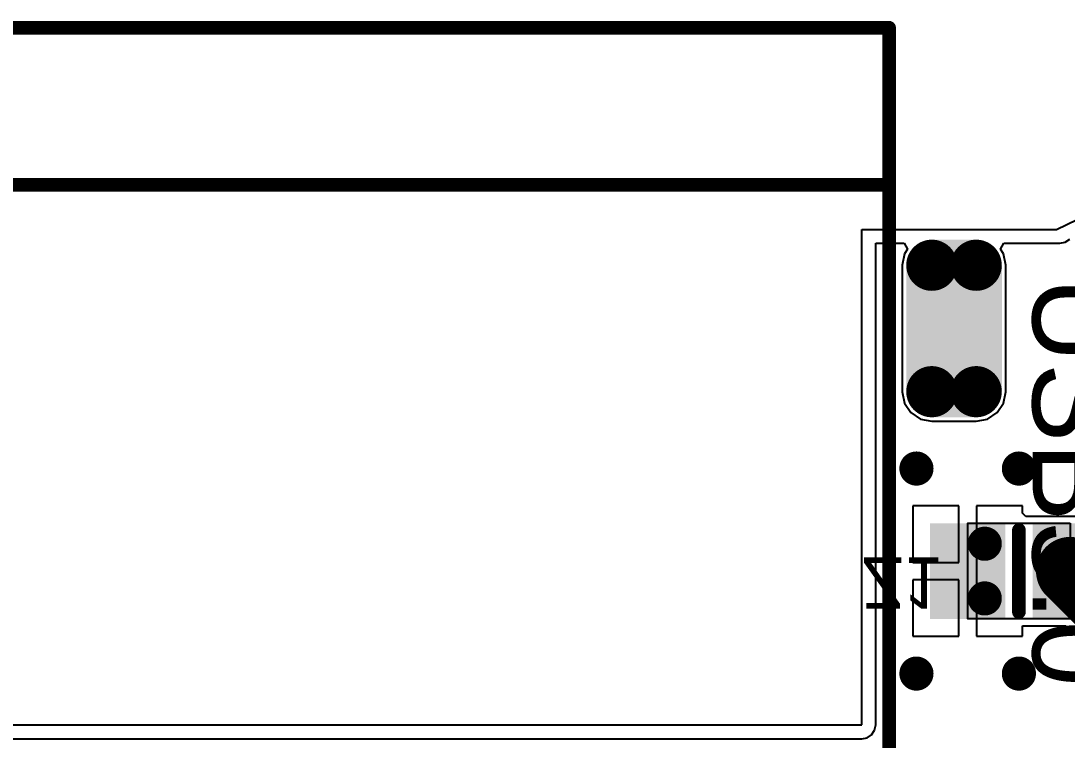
# Model space of a CAD drawing. Header units: millimetres. Extents: x 15 to 122, y 23 to 96.
# Drawn here: x 87.39 to 102.71, y 84.53 to 95.05 of the extents above; entities that cross this region are included whole.
import ezdxf

# ---------------------------------------------------------------- set-up
doc = ezdxf.new("R2010")
doc.units = ezdxf.units.MM
for name, color, linetype in [('Bottom Modules', 3, 'Continuous'), ('BottomLayer', 5, 'Continuous'), ('BottomOverlay', 54, 'Continuous'), ('BottomPaste', 16, 'Continuous'), ('TopLayer', 1, 'Continuous'), ('TopOverlay', 2, 'Continuous'), ('TopSolder', 216, 'Continuous'), ('Upper Modules', 80, 'Continuous')]:
    doc.layers.add(name, color=color, linetype=linetype)
doc.styles.get("Standard").update_dxf_attribs({"font": 'ARExthalf2.shx', "width": 0.1})

msp = doc.modelspace()

# ---------------------------------------------------------------- linework, layer by layer
at = {"layer": 'Bottom Modules'}
msp.add_lwpolyline([(102.75, 87.7), (102.75, 86.3), (101.25, 86.3), (101.25, 87.7)], close=True, dxfattribs=at)
at = {"layer": 'BottomLayer'}
for p, q in [((99.904, 84.75), (99.904, 91.796)), ((99.904, 91.796), (100.322, 91.796)), ((100.322, 91.796), (100.369, 91.708)), ((101.731, 91.708), (101.778, 91.796)), ((101.778, 91.796), (102.6, 91.796)), ((102.6, 91.796), (102.678, 91.812)), ((102.678, 91.812), (102.744, 91.856)), ((100.325, 91.641), (100.292, 91.475)), ((100.369, 91.708), (100.325, 91.641)), ((101.775, 91.641), (101.731, 91.708)), ((101.808, 91.475), (101.775, 91.641)), ((100.292, 91.475), (100.292, 89.625)), ((101.808, 89.625), (101.808, 91.475)), ((100.292, 89.625), (100.325, 89.459)), ((101.775, 89.459), (101.808, 89.625)), ((100.325, 89.459), (100.419, 89.319)), ((101.681, 89.319), (101.775, 89.459)), ((100.419, 89.319), (100.559, 89.225)), ((101.541, 89.225), (101.681, 89.319)), ((100.559, 89.225), (100.725, 89.192)), ((100.725, 89.192), (101.375, 89.192)), ((101.375, 89.192), (101.541, 89.225)), ((101.123, 87.954), (100.446, 87.954)), ((100.446, 87.954), (100.446, 87.127)), ((101.123, 87.127), (101.123, 87.954)), ((102.054, 87.954), (101.377, 87.954)), ((101.377, 87.954), (101.377, 87)), ((102.054, 87.846), (102.054, 87.954)), ((102.1, 87.8), (102.054, 87.846)), ((102.125, 87.8), (102.1, 87.8)), ((103.4, 87.8), (102.125, 87.8)), ((102.125, 87.8), (102.125, 87.8)), ((102.125, 87.8), (102.125, 87.8)), ((100.446, 87.127), (101.123, 87.127)), ((101.377, 87), (101.377, 86.046)), ((101.123, 86.873), (100.446, 86.873)), ((100.446, 86.873), (100.446, 86.046)), ((101.123, 86.046), (101.123, 86.873)), ((102.054, 86.046), (102.054, 86.2)), ((102.054, 86.2), (102.054, 86.2)), ((102.054, 86.2), (102.1, 86.2)), ((102.1, 86.2), (102.125, 86.2)), ((102.125, 86.2), (102.125, 86.2)), ((102.125, 86.2), (102.125, 86.2)), ((102.125, 86.2), (102.685, 86.2)), ((102.685, 86.2), (104.188, 84.697)), ((100.446, 86.046), (101.123, 86.046)), ((101.377, 86.046), (102.054, 86.046)), ((99.888, 84.672), (99.904, 84.75)), ((86.7, 84.546), (99.7, 84.546)), ((99.7, 84.546), (99.778, 84.562)), ((99.778, 84.562), (99.844, 84.606)), ((99.844, 84.606), (99.888, 84.672))]:
    msp.add_line(p, q, dxfattribs=at)
for points, const_width in [([(100.563, 91.475, 1), (100.887, 91.475, 1)], 0.325), ([(101.213, 91.475, 1), (101.538, 91.475, 1)], 0.325), ([(100.563, 89.625, 1), (100.887, 89.625, 1)], 0.325), ([(101.213, 89.625, 1), (101.538, 89.625, 1)], 0.325), ([(100.375, 88.5, 1), (100.625, 88.5, 1)], 0.25), ([(101.875, 88.5, 1), (102.125, 88.5, 1)], 0.25), ([(101.375, 87.4, 1), (101.625, 87.4, 1)], 0.25), ([(102.5, 87, 1), (103, 87, 1)], 0.5), ([(101.375, 86.6, 1), (101.625, 86.6, 1)], 0.25), ([(100.375, 85.5, 1), (100.625, 85.5, 1)], 0.25), ([(101.875, 85.5, 1), (102.125, 85.5, 1)], 0.25)]:
    msp.add_lwpolyline(points, format="xyb", close=True, dxfattribs=dict(at, const_width=const_width))
at = {"layer": 'BottomLayer', "const_width": 1}
msp.add_lwpolyline([(102.75, 87), (104.8, 84.95)], dxfattribs=at)
at = {"layer": 'BottomLayer'}
for points in [[(100.725, 89.3), (101.375, 89.3), (100.725, 91.8), (101.375, 91.8)], [(100.4, 89.625), (101.7, 89.625), (100.4, 91.475), (101.7, 91.475)], [(101.8, 86.3), (101.8, 87.7), (100.7, 86.3), (100.7, 87.7)], [(103.3, 86.3), (103.3, 87.7), (102.2, 86.3), (102.2, 87.7)]]:
    msp.add_solid(points, dxfattribs=at)
at = {"layer": 'BottomOverlay', "const_width": 0.2}
msp.add_lwpolyline([(102, 86.4), (102, 87.6)], dxfattribs=at)
at = {"layer": 'BottomOverlay', "const_width": 0.1}
for points in [[(101.95, 87.6, 1), (102.05, 87.6, 1)], [(101.95, 86.4, 1), (102.05, 86.4, 1)]]:
    msp.add_lwpolyline(points, format="xyb", close=True, dxfattribs=at)
at = {"layer": 'BottomPaste'}
for points in [[(101.8, 86.3), (101.8, 87.7), (100.7, 86.3), (100.7, 87.7)], [(101.8, 86.3), (101.8, 87.7), (100.7, 86.3), (100.7, 87.7)], [(103.3, 86.3), (103.3, 87.7), (102.2, 86.3), (102.2, 87.7)], [(103.3, 86.3), (103.3, 87.7), (102.2, 86.3), (102.2, 87.7)]]:
    msp.add_solid(points, dxfattribs=at)
at = {"layer": 'TopLayer'}
for p, q in [((99.904, 84.75), (99.904, 91.796)), ((99.904, 91.796), (100.322, 91.796)), ((100.322, 91.796), (100.369, 91.708)), ((101.731, 91.708), (101.778, 91.796)), ((101.778, 91.796), (102.6, 91.796)), ((102.6, 91.796), (102.678, 91.812)), ((102.678, 91.812), (102.744, 91.856)), ((100.325, 91.641), (100.292, 91.475)), ((100.369, 91.708), (100.325, 91.641)), ((101.775, 91.641), (101.731, 91.708)), ((101.808, 91.475), (101.775, 91.641)), ((100.292, 91.475), (100.292, 89.625)), ((101.808, 89.625), (101.808, 91.475)), ((100.292, 89.625), (100.325, 89.459)), ((101.775, 89.459), (101.808, 89.625)), ((100.325, 89.459), (100.419, 89.319)), ((101.681, 89.319), (101.775, 89.459)), ((100.419, 89.319), (100.559, 89.225)), ((101.541, 89.225), (101.681, 89.319)), ((100.559, 89.225), (100.725, 89.192)), ((100.725, 89.192), (101.375, 89.192)), ((101.375, 89.192), (101.541, 89.225)), ((99.888, 84.672), (99.904, 84.75)), ((86.7, 84.546), (99.7, 84.546)), ((99.7, 84.546), (99.778, 84.562)), ((99.778, 84.562), (99.844, 84.606)), ((99.844, 84.606), (99.888, 84.672))]:
    msp.add_line(p, q, dxfattribs=at)
for points, const_width in [([(100.563, 91.475, 1), (100.887, 91.475, 1)], 0.325), ([(101.213, 91.475, 1), (101.538, 91.475, 1)], 0.325), ([(100.563, 89.625, 1), (100.887, 89.625, 1)], 0.325), ([(101.213, 89.625, 1), (101.538, 89.625, 1)], 0.325), ([(100.375, 88.5, 1), (100.625, 88.5, 1)], 0.25), ([(101.875, 88.5, 1), (102.125, 88.5, 1)], 0.25), ([(101.375, 87.4, 1), (101.625, 87.4, 1)], 0.25), ([(101.375, 86.6, 1), (101.625, 86.6, 1)], 0.25), ([(100.375, 85.5, 1), (100.625, 85.5, 1)], 0.25), ([(101.875, 85.5, 1), (102.125, 85.5, 1)], 0.25)]:
    msp.add_lwpolyline(points, format="xyb", close=True, dxfattribs=dict(at, const_width=const_width))
for points in [[(100.725, 89.3), (101.375, 89.3), (100.725, 91.8), (101.375, 91.8)], [(100.4, 89.625), (101.7, 89.625), (100.4, 91.475), (101.7, 91.475)]]:
    msp.add_solid(points, dxfattribs=at)
at = {"layer": 'TopOverlay', "const_width": 0.2}
for points in [[(86.3, 94.95), (100.1, 94.95)], [(100.1, 92.13), (100.1, 94.95)], [(86.3, 92.65), (100.1, 92.65)], [(100.1, 81.55), (100.1, 92.13)]]:
    msp.add_lwpolyline(points, dxfattribs=at)
at = {"layer": 'TopOverlay', "const_width": 0.1}
for points in [[(100.05, 94.95, 1), (100.15, 94.95, 1)], [(100.05, 94.95, 1), (100.15, 94.95, 1)], [(100.05, 92.65, 1), (100.15, 92.65, 1)], [(100.05, 92.13, 1), (100.15, 92.13, 1)], [(100.05, 92.13, 1), (100.15, 92.13, 1)]]:
    msp.add_lwpolyline(points, format="xyb", close=True, dxfattribs=at)
at = {"layer": 'TopSolder', "const_width": 0.375}
for points in [[(100.538, 91.475, 1), (100.912, 91.475, 1)], [(100.538, 91.475, 1), (100.912, 91.475, 1)], [(101.188, 91.475, 1), (101.562, 91.475, 1)], [(101.188, 91.475, 1), (101.562, 91.475, 1)], [(100.538, 89.625, 1), (100.912, 89.625, 1)], [(100.538, 89.625, 1), (100.912, 89.625, 1)], [(101.188, 89.625, 1), (101.562, 89.625, 1)], [(101.188, 89.625, 1), (101.562, 89.625, 1)]]:
    msp.add_lwpolyline(points, format="xyb", close=True, dxfattribs=at)
at = {"layer": 'TopSolder'}
for points in [[(100.725, 89.25), (101.375, 89.25), (100.725, 91.85), (101.375, 91.85)], [(100.725, 89.25), (101.375, 89.25), (100.725, 91.85), (101.375, 91.85)], [(100.35, 89.625), (101.75, 89.625), (100.35, 91.475), (101.75, 91.475)], [(100.35, 89.625), (101.75, 89.625), (100.35, 91.475), (101.75, 91.475)]]:
    msp.add_solid(points, dxfattribs=at)
at = {"layer": 'Upper Modules'}
for p, q in [((102.55, 92), (102.854, 92.146)), ((99.7, 84.75), (99.7, 92)), ((99.7, 92), (102.55, 92)), ((86.7, 84.75), (99.7, 84.75))]:
    msp.add_line(p, q, dxfattribs=at)
msp.add_lwpolyline([(100.1, 81.55), (100.1, 94.95), (86.3, 94.95), (86.3, 81.55)], close=True, dxfattribs=at)

# ---------------------------------------------------------------- texts
at = {"layer": 'BottomOverlay', "text_generation_flag": 2}
msp.add_text('Z1', height=0.75, rotation=180, dxfattribs=at).set_placement((99.7, 87.2))
at = {"layer": 'TopOverlay'}
msp.add_text('USB3.0', height=1.3, rotation=270, dxfattribs=at).set_placement((102.2, 91.3))

doc.saveas('drawing.dxf')
